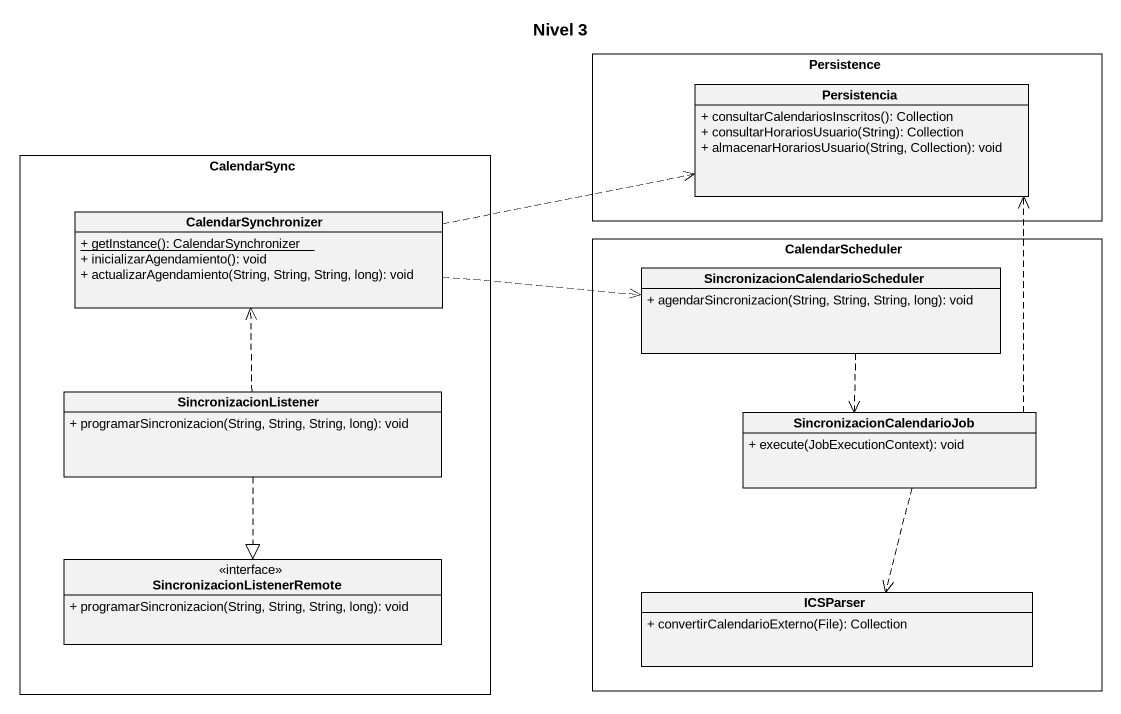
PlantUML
@startuml
title Nivel 3
hide circle
hide empty members
skinparam classAttributeIconSize 0
rectangle Persistence {
  class Persistencia {
    + consultarCalendariosInscritos(): Collection
    + consultarHorariosUsuario(String): Collection
    + almacenarHorariosUsuario(String, Collection): void
  }
}
rectangle CalendarSync {
  class CalendarSynchronizer {
    {static} + getInstance(): CalendarSynchronizer
    + inicializarAgendamiento(): void
    + actualizarAgendamiento(String, String, String, long): void
  }
  class SincronizacionListener {
    + programarSincronizacion(String, String, String, long): void
  }
  class SincronizacionListenerRemote <<interface>> {
    + programarSincronizacion(String, String, String, long): void
  }
}
rectangle CalendarScheduler {
  class "SincronizacionCalendarioScheduler" as SincronizacionCalendarioSche {
    + agendarSincronizacion(String, String, String, long): void
  }
  class SincronizacionCalendarioJob {
    + execute(JobExecutionContext): void
  }
  class ICSParser {
    + convertirCalendarioExterno(File): Collection
  }
}
CalendarSynchronizer .right.> Persistencia
CalendarSynchronizer .right.> SincronizacionCalendarioSche
SincronizacionCalendarioSche ..> SincronizacionCalendarioJob
SincronizacionListener .up.> CalendarSynchronizer
SincronizacionListener ..|> SincronizacionListenerRemote
SincronizacionCalendarioJob .up.> Persistencia
SincronizacionCalendarioJob ..> ICSParser
@enduml
